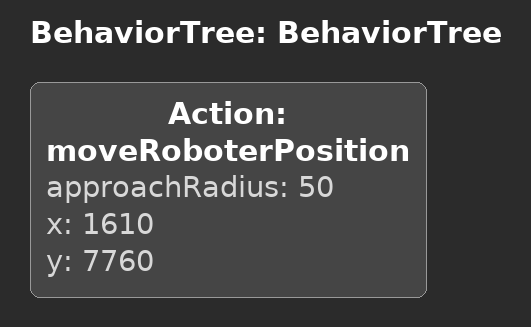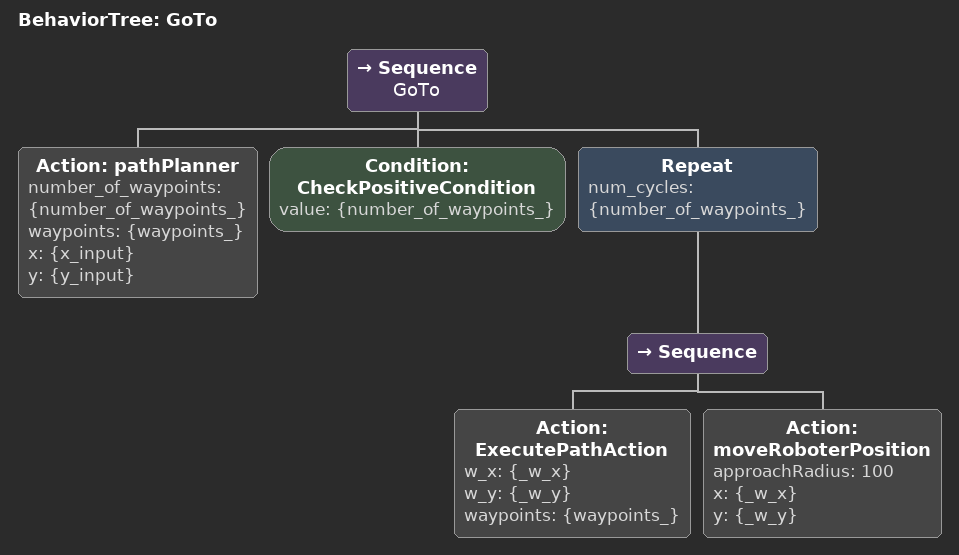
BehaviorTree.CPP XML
<?xml version="1.0"?>
<root main_tree_to_execute="BehaviorTree">
    <BehaviorTree ID="BehaviorTree">
        <Action ID="moveRoboterPosition" approachRadius="50" x="1610" y="7760"/>
    </BehaviorTree>
    <BehaviorTree ID="GoTo">
        <Sequence name="GoTo">
            <Action ID="pathPlanner" number_of_waypoints="{number_of_waypoints_}" waypoints="{waypoints_}" x="{x_input}" y="{y_input}"/>
            <Condition ID="CheckPositiveCondition" value="{number_of_waypoints_}"/>
            <Repeat num_cycles="{number_of_waypoints_}">
                <Sequence>
                    <Action ID="ExecutePathAction" w_x="{_w_x}" w_y="{_w_y}" waypoints="{waypoints_}"/>
                    <Action ID="moveRoboterPosition" approachRadius="100" x="{_w_x}" y="{_w_y}"/>
                </Sequence>
            </Repeat>
        </Sequence>
    </BehaviorTree>
</root>
